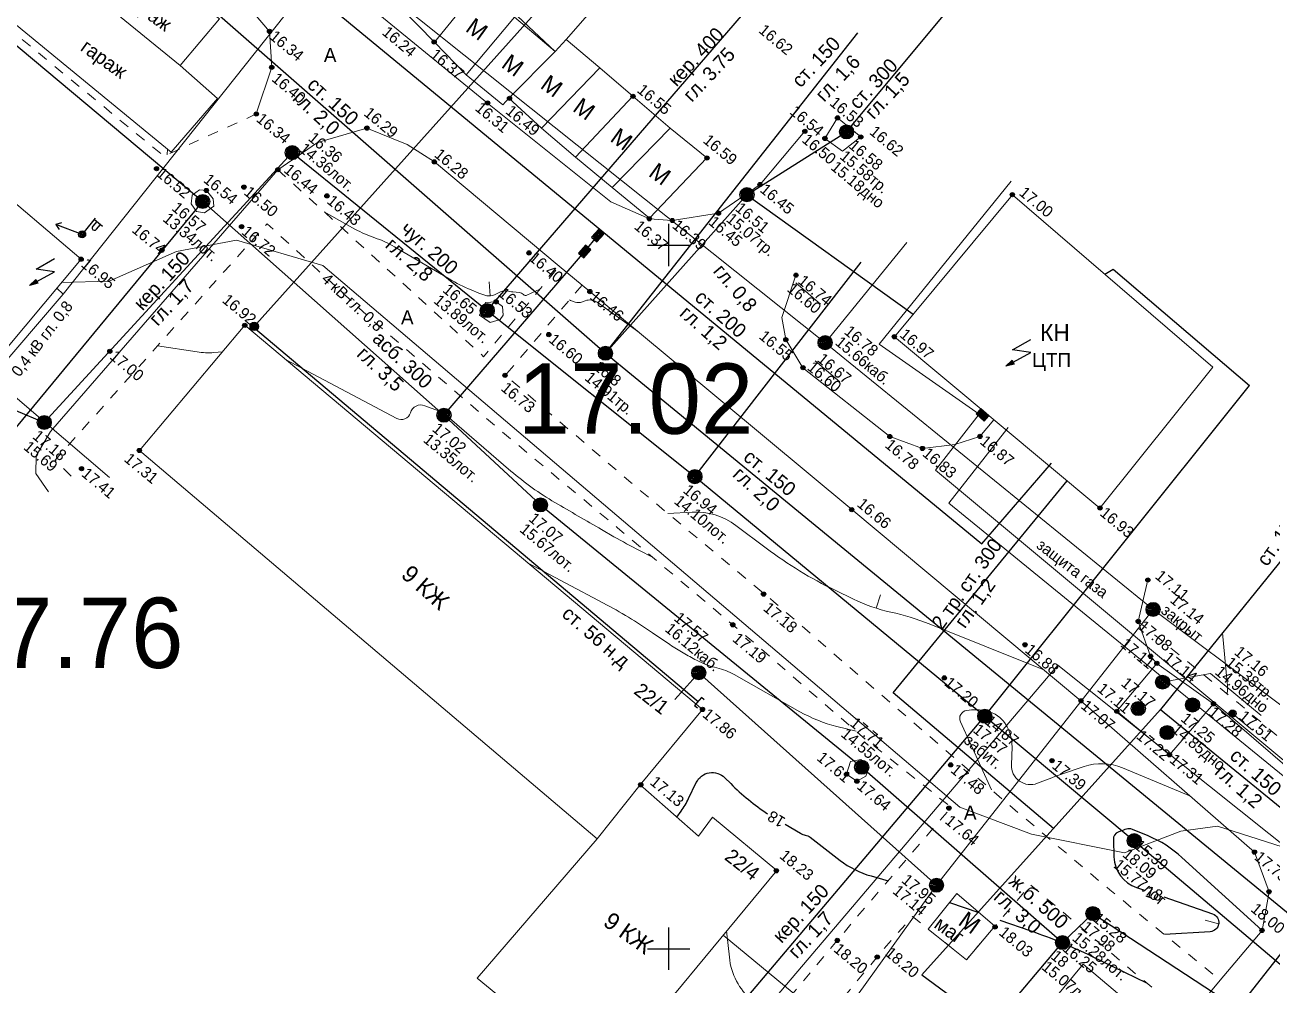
# Model space of a CAD drawing. Header units: metres. Extents: x 16881 to 20071, y 24181 to 25063.
# Drawn here: x 18104.3 to 18192.8, y 24747.4 to 24815.6 of the extents above; entities that cross this region are included whole.
import ezdxf
from ezdxf.enums import TextEntityAlignment as Align

# ---------------------------------------------------------------- set-up
doc = ezdxf.new("R2010")
doc.units = ezdxf.units.M
doc.linetypes.add('g5_01_5x1_5', pattern=[1.5, 0.75, -0.75])
for name, color, linetype in [('02_Сетка', 7, 'Continuous'), ('03_Здания и строения', 7, 'Continuous'), ('05_Элементы зданий', 7, 'Continuous'), ('06_Инженерно-технические сооружения', 7, 'Continuous'), ('07_Объекты электропередачи', 7, 'Continuous'), ('10_Границы покрытий и угодий', 7, 'Continuous'), ('19_Горизонтали', 7, 'Continuous'), ('30_Канализация', 7, 'Continuous'), ('31_Водопровод', 7, 'Continuous'), ('32_Теплосеть', 7, 'Continuous'), ('33_Газопровод', 7, 'Continuous'), ('35_Телефон', 7, 'Continuous'), ('37_Кабель низкого напряжения', 7, 'Continuous'), ('38_Кабели высокого напряжения', 7, 'Continuous'), ('44_Крышки колодцев', 7, 'Continuous'), ('61_Отметки высоты поверхности', 7, 'Continuous')]:
    doc.layers.add(name, color=color, linetype=linetype)
doc.styles.add('LIKE11', font='bm431.shx')
doc.styles.add('LIKE14', font='p131.shx')
doc.styles.add('LIKE17', font='d431.shx')
doc.styles.add('LIKE32', font='peteri.shx')
doc.styles.add('LIKE36', font='pragmai.shx')
doc.styles.add('Line_GUGK', font='')
doc.styles.add('pragmai.shx', font='pragmai.shx')
doc.styles.get('Line_GUGK').set_extended_font_data('Bm431', italic=True)
doc.linetypes.add('g5_119_1', pattern='A,4,-1,[31,GUGK_2005.shx,S=0.1,R=0,X=0,Y=0],0.35,[31,GUGK_2005.shx,S=0.08,R=0,X=0,Y=0],3.3,[31,GUGK_2005.shx,S=0.08,R=180,X=0,Y=0],0.35,[31,GUGK_2005.shx,S=0.1,R=180,X=0,Y=0],-1', length=10)
doc.linetypes.add('g5_119_3', pattern='A,4,-1,[31,GUGK_2005.shx,S=0.1,R=0,X=0,Y=0],4,[31,GUGK_2005.shx,S=0.1,R=180,X=0,Y=0],-1', length=10)
doc.linetypes.add('g5_121_g', pattern='A,4,-0.4,["Г",Line_GUGK,S=1,R=0,X=0,Y=-0.5],-1.2,12', length=17.6)
doc.linetypes.add('g5_121_t', pattern='A,4,-0.4,["Т",Line_GUGK,S=1,R=0,X=0,Y=-0.5],-1.2,12', length=17.6)
doc.linetypes.add('g5_122_g', pattern='A,1,-1,1.5,-0.4,["Г",Line_GUGK,S=1,R=0,X=0,Y=-0.5],-1.5,1.5,-1,4,-1,4,-1,3', length=20.9)
doc.linetypes.add('g5_122_k', pattern='A,1,-1,1.5,-0.4,["К",Line_GUGK,S=1,R=0,X=0,Y=-0.5],-1.5,1.5,-1,4,-1,4,-1,3', length=20.9)
doc.linetypes.add('g5_122_kl', pattern='A,1,-1,1.5,-0.4,["Кл",Line_GUGK,S=1,R=0,X=0,Y=-0.5],-2.4,1.5,-1,4,-1,4,-1,3', length=21.8)
doc.linetypes.add('g5_122_t', pattern='A,1,-1,1.5,-0.4,["Т",Line_GUGK,S=1,R=0,X=0,Y=-0.5],-1.5,1.5,-1,4,-1,4,-1,3', length=20.9)
doc.linetypes.add('g5_122_v', pattern='A,1,-1,1.5,-0.4,["В",Line_GUGK,S=1,R=0,X=0,Y=-0.5],-1.5,1.5,-1,4,-1,4,-1,3', length=20.9)
doc.linetypes.add('g5_133_t', pattern='A,2,[27,GUGK_2005.shx,S=0.4,R=0,X=0,Y=0],2,-1,2,[27,GUGK_2005.shx,S=0.4,R=0,X=0,Y=0],2,-1,2,[27,GUGK_2005.shx,S=0.4,R=0,X=0,Y=0],2,-0.1,["V",Line_GUGK,S=1,R=0,X=0,Y=-0.5],-1', length=15.1)

# ---------------------------------------------------------------- blocks, each defined once
blk = doc.blocks.new('g5_012')
at = {"color": 92}
for points in [[(0, -1.5), (0, 1.5)], [(-1.5, 0), (1.5, 0)]]:
    blk.add_lwpolyline(points, dxfattribs=at)
blk = doc.blocks.new('g5_115_1')
at = {"color": 0}
for points in [[(0, 0), (2, 0)], [(1.647, -0.252), (2, 0), (1.647, 0.252)]]:
    blk.add_lwpolyline(points, dxfattribs=at)
blk = doc.blocks.new('g5_330')
blk.add_hatch(color=0).paths.add_polyline_path([(0.15, 0, 1), (-0.15, 0, 1)])
at = {"color": 0}
blk.add_circle((0, 0), 0.15, dxfattribs=at)
blk = doc.blocks.new('g5_117v')
h = blk.add_hatch(color=255)
h.paths.add_polyline_path([(-0.461, 0.037), (0.461, 0.037, 0.921954)])
h.paths.add_polyline_path([(0.461, -0.037), (-0.461, -0.037, 0.921954)])
at = {"color": 0}
blk.add_line((-0.5, 0), (0.5, 0), dxfattribs=at)
blk.add_circle((0, 0), 0.5, dxfattribs=at)
blk = doc.blocks.new('g5_117sv')
h = blk.add_hatch(color=255)
h.paths.add_polyline_path([(-0.038, 0.461, 0.390634), (-0.463, 0, 0.11106), (-0.418, -0.198), (-0.038, 0.022)])
h.paths.add_polyline_path([(0.037, 0.022), (0.418, -0.198, 0.11106), (0.463, 0, 0.390634), (0.037, 0.461)])
h.paths.add_polyline_path([(-0.38, -0.263, 0.524447), (0.38, -0.263), (0, -0.043)])
at = {"color": 0}
for points in [[(0, 0.5), (0, 0)], [(0, 0), (-0.433, -0.25)], [(0.433, -0.25), (0, 0)]]:
    blk.add_lwpolyline(points, dxfattribs=at)
blk.add_circle((0, 0), 0.5, dxfattribs=at)
blk = doc.blocks.new('g5_128a')
h = blk.add_hatch(color=255)
h.paths.add_polyline_path([(-0.1625, 0.2125), (-0.3375, 0.2125), (-0.3375, -0.2125), (-0.1625, -0.2125)])
h.paths.add_polyline_path([(0.0875, 0.2125), (-0.0875, 0.2125), (-0.0875, -0.2125), (0.0875, -0.2125)])
h.paths.add_polyline_path([(0.3375, 0.2125), (0.1625, 0.2125), (0.1625, -0.2125), (0.3375, -0.2125)])
at = {"color": 0}
blk.add_lwpolyline([(-0.375, -0.25), (0.375, -0.25), (0.375, 0.25), (-0.375, 0.25)], close=True, dxfattribs=at)
for points in [[(-0.125, -0.25), (-0.125, 0.25)], [(0.125, -0.25), (0.125, 0.25)]]:
    blk.add_lwpolyline(points, dxfattribs=at)
blk = doc.blocks.new('g5_117kb')
h = blk.add_hatch(color=255)
h.paths.add_polyline_path([(0.037, 0.037), (0.461, 0.037, 0.367426), (0.037, 0.461)])
h.paths.add_polyline_path([(-0.038, 0.461, 0.367426), (-0.461, 0.037), (-0.038, 0.037)])
h.paths.add_polyline_path([(-0.038, -0.038), (-0.461, -0.038, 0.367426), (-0.038, -0.461)])
h.paths.add_polyline_path([(0.037, -0.461, 0.367426), (0.461, -0.038), (0.037, -0.038)])
at = {"color": 0}
for points in [[(-0.5, 0), (0.5, 0)], [(0, 0.5), (0, -0.5)]]:
    blk.add_lwpolyline(points, dxfattribs=at)
blk.add_circle((0, 0), 0.5, dxfattribs=at)
blk = doc.blocks.new('g5_117t')
h = blk.add_hatch(color=255)
h.paths.add_polyline_path([(-0.038, -0.038), (-0.461, -0.038, 0.367426), (-0.038, -0.461)])
h.paths.add_polyline_path([(0.037, -0.461, 0.367426), (0.461, -0.038), (0.037, -0.038)])
h.paths.add_polyline_path([(0.461, 0.037, 0.921954), (-0.461, 0.037)])
at = {"color": 0}
for points in [[(-0.5, 0), (0.5, 0)], [(0, -0.5), (0, 0)]]:
    blk.add_lwpolyline(points, dxfattribs=at)
blk.add_circle((0, 0), 0.5, dxfattribs=at)
blk = doc.blocks.new('g5_113a')
blk.add_hatch(color=0).paths.add_polyline_path([(-0.375, 0), (0.375, 0), (0.375, 0.5), (-0.375, 0.5)])
at = {"color": 0}
blk.add_lwpolyline([(-0.375, 0), (0.375, 0), (0.375, 0.5), (-0.375, 0.5)], close=True, dxfattribs=at)
blk = doc.blocks.new('g5_112')
blk.add_hatch(color=0).paths.add_polyline_path([(0, 0), (0.084, 0.613), (0.362, 0.501)])
at = {"color": 0}
blk.add_lwpolyline([(0.223, 0.557), (0.75, 1.875), (-0.375, 1.2), (0.15, 2.6)], dxfattribs=at)
blk.add_lwpolyline([(0, 0), (0.084, 0.613), (0.362, 0.501)], close=True, dxfattribs=at)
blk = doc.blocks.new('g5_106_1a')
h = blk.add_hatch(color=255)
edge = h.paths.add_edge_path()
edge.add_arc((0, 0), 0.212, 0, 360)
at = {"color": 0}
blk.add_circle((0, 0), 0.25, dxfattribs=at)
blk = doc.blocks.new('g5_117kl')
h = blk.add_hatch(color=255)
h.paths.add_polyline_path([(0.418, 0.198, 0.633652), (-0.418, 0.198)])
h.paths.add_polyline_path([(-0.446, 0.122, 0.067116), (-0.463, 0, 0.067116), (-0.446, -0.122), (0.446, -0.122, 0.067116), (0.463, 0, 0.067116), (0.446, 0.122)])
h.paths.add_polyline_path([(-0.418, -0.198, 0.633652), (0.418, -0.198)])
at = {"color": 0}
for p, q in [((-0.474, 0.16), (0.474, 0.16)), ((-0.474, -0.16), (0.474, -0.16))]:
    blk.add_line(p, q, dxfattribs=at)
blk.add_circle((0, 0), 0.5, dxfattribs=at)
blk = doc.blocks.new('g5_121_7a')
at = {"color": 0, "lineweight": 30}
blk.add_lwpolyline([(0.25, 0.375), (0, 0.375), (0, -0.375), (0.25, -0.375)], dxfattribs=at)
blk = doc.blocks.new('g5_110_1c')
h = blk.add_hatch(color=255)
edge = h.paths.add_edge_path()
edge.add_arc((0, 0), 0.212, 0, 360)
edge = h.paths.add_edge_path(flags=16)
edge.add_arc((0, 0), 0.0975, 0, 360)
h = blk.add_hatch(color=0)
edge = h.paths.add_edge_path()
edge.add_arc((0, 0), 0.06, 0, 360)
at = {"color": 0}
for p, q in [((0, 0.25), (0, 1.5)), ((0, 1.375), (0.75, 1.375))]:
    blk.add_line(p, q, dxfattribs=at)
blk.add_lwpolyline([(0.2, 1.375), (0.2, 0.932, 1.040016), (0.55, 0.932), (0.55, 1.375)], format="xyb", dxfattribs=at)
for radius in [0.25, 0.06]:
    blk.add_circle((0, 0), radius, dxfattribs=at)
blk = doc.blocks.new('g5_121_7c')
h = blk.add_hatch(color=0)
edge = h.paths.add_edge_path()
edge.add_arc((0, 0), 0.3, 0, 360)
at = {"color": 0}
blk.add_circle((0, 0), 0.3, dxfattribs=at)
blk = doc.blocks.new('g_scratch')
at = {"color": 0, "linetype": 'ByBlock', "lineweight": 15}
blk.add_line((0, 0), (1, 0), dxfattribs=at)

msp = doc.modelspace()

# ---------------------------------------------------------------- linework, layer by layer
at = {"color": 7, "linetype": 'Continuous', "lineweight": 5, "flags": 128}
msp.add_lwpolyline([(18192.084, 24766.574), (18188.474, 24769.558), (18185.562, 24769.028)], dxfattribs=at)
at = {"layer": '03_Здания и строения', "color": 7, "linetype": 'Continuous', "lineweight": 20, "flags": 128}
for points in [[(18141.93, 24813.76), (18142.725, 24814.614), (18144.232, 24816.347), (18146.588, 24819.262), (18148.793, 24822.087), (18144.462, 24826.033), (18142.214, 24823.209), (18139.86, 24820.263), (18137.744, 24817.708), (18141.93, 24813.76)], [(18106.813, 24819.709), (18109.288, 24822.792), (18118.094, 24816.069), (18115.307, 24812.758)], [(18117.962, 24810.41), (18115.307, 24812.758), (18106.813, 24819.709), (18106.172, 24820.294), (18103.023, 24816.182), (18114.674, 24806.599), (18117.962, 24810.41)], [(18136.523, 24818.306), (18133.37, 24814.429)], [(18139.05, 24816.203), (18141.93, 24813.76), (18142.725, 24814.614), (18145.11, 24812.587), (18147.465, 24810.57), (18150.111, 24808.316), (18152.707, 24806.205), (18148.631, 24801.917), (18145.984, 24804.082), (18143.381, 24806.248), (18140.976, 24808.314), (18138.655, 24810.445), (18138.215, 24809.967), (18135.627, 24812.108), (18133.37, 24814.429), (18130.984, 24816.85)], [(18135.627, 24812.108), (18139.05, 24816.203)], [(18138.655, 24810.445), (18141.93, 24813.76)], [(18145.11, 24812.587), (18140.976, 24808.314)], [(18147.465, 24810.57), (18143.381, 24806.248)], [(18150.111, 24808.316), (18145.984, 24804.082)], [(18101.463, 24804.789), (18108.277, 24798.997), (18102.973, 24792.655), (18096.119, 24798.416), (18101.463, 24804.789)], [(18166.025, 24793.484), (18180.626, 24781.314), (18188.643, 24791.32), (18174.407, 24803.578), (18166.025, 24793.484)], [(18112.412, 24785.405), (18119.897, 24794.296), (18152.403, 24767.001), (18147.967, 24761.632), (18144.917, 24757.796), (18112.412, 24785.405)], [(18147.967, 24761.632), (18152.128, 24758.005), (18153.103, 24759.345), (18157.671, 24755.564), (18145.291, 24740.584), (18136.4, 24747.902), (18144.917, 24757.796), (18147.967, 24761.632)], [(18173.16, 24751.596), (18171.142, 24749.203), (18168.432, 24751.394), (18170.451, 24753.918), (18173.16, 24751.596)]]:
    msp.add_lwpolyline(points, dxfattribs=at)
at = {"layer": '06_Инженерно-технические сооружения', "color": 7, "linetype": 'Continuous', "lineweight": 20, "flags": 128}
for points in [[(18161.991, 24809.039), (18161.095, 24807.58), (18162.353, 24806.664), (18163.638, 24807.68), (18161.991, 24809.039)], [(18116.674, 24803.922), (18117.17, 24803.879), (18117.642, 24803.296), (18117.696, 24802.759), (18117.039, 24802.288), (18116.477, 24802.394), (18116.092, 24802.92), (18116.157, 24803.542), (18116.674, 24803.922)], [(18136.995, 24795.921), (18137.749, 24795.967), (18138.197, 24795.627), (18138.25, 24795.022), (18138.029, 24794.717), (18137.325, 24794.489), (18136.566, 24795.027), (18136.995, 24795.921)], [(18184.667, 24770.275), (18181.824, 24766.867), (18185.563, 24763.778), (18188.685, 24767.406), (18184.667, 24770.275)], [(18162.627, 24762.398), (18162.908, 24763.31), (18163.65, 24763.434), (18164.196, 24762.834), (18163.989, 24762.253), (18163.367, 24761.902), (18162.627, 24762.398)]]:
    msp.add_lwpolyline(points, dxfattribs=at)
at = {"layer": '10_Границы покрытий и угодий', "color": 7, "linetype": 'Continuous', "lineweight": 20, "flags": 128}
for points in [[(18138.312, 24854.839), (18135.178, 24854.623), (18132.259, 24854.078), (18129.252, 24852.291), (18116.105, 24836.781), (18114.652, 24834.104), (18114.575, 24830.637), (18115.799, 24827.858), (18118.136, 24825.696), (18130.004, 24815.922), (18137.139, 24810.093), (18145.887, 24803.077), (18148.627, 24801.866), (18150.257, 24801.745), (18153.538, 24802.262), (18156.488, 24804.301), (18159.67, 24808.083)], [(18120.715, 24809.316), (18121.815, 24812.631), (18121.661, 24815.183), (18120.031, 24817.102)], [(18122.246, 24805.355), (18125.07, 24807.279), (18128.573, 24808.313), (18131.437, 24807.155), (18133.361, 24805.911), (18142.232, 24798.505), (18143.845, 24797.159), (18144.403, 24796.693), (18162.995, 24781.199), (18179.276, 24767.613), (18191.596, 24756.859), (18192.632, 24754.041), (18192.134, 24751.296), (18189.165, 24747.761), (18188.02, 24746.398), (18186.89, 24745.066), (18168.425, 24723.306)], [(18122.246, 24805.355), (18106.099, 24786.75), (18105.078, 24785.03), (18105.053, 24783.759), (18105.954, 24782.467)], [(18159.039, 24797.861), (18158.041, 24794.846), (18158.318, 24793.281), (18159.535, 24791.286), (18165.704, 24786.394), (18168.023, 24785.544), (18170.323, 24785.825), (18172.107, 24786.402), (18173.096, 24787.59)], [(18228.711, 24771.003), (18223.661, 24764.971), (18219.525, 24759.976), (18214.892, 24754.416), (18211.91, 24751.91), (18209.729, 24751.476), (18207.519, 24751.784), (18205.537, 24752.909), (18188.685, 24767.406), (18184.667, 24770.275), (18184.221, 24770.786), (18183.345, 24773.255), (18184.025, 24776.199)]]:
    msp.add_lwpolyline(points, dxfattribs=at)
at = {"layer": '10_Границы покрытий и угодий', "color": 7, "linetype": 'g5_01_5x1_5', "lineweight": 20, "flags": 128}
for points in [[(18120.715, 24809.316), (18114.147, 24806.319), (18100.988, 24817.165), (18100.504, 24817.528)], [(18122.246, 24805.355), (18136.858, 24792.068), (18142.232, 24798.505)], [(18107.559, 24783.586), (18106.425, 24784.723), (18121.487, 24801.519), (18129.108, 24794.532), (18137.887, 24786.964), (18146.363, 24779.915), (18155.498, 24772.218), (18163.964, 24764.888), (18170.061, 24760.055), (18163.055, 24751.882), (18150.102, 24736.399), (18145.291, 24740.584)], [(18143.845, 24797.159), (18138.411, 24790.74), (18147.324, 24783.116), (18157.471, 24774.644), (18165.748, 24767.483), (18173.735, 24760.59), (18181.327, 24754.179), (18189.165, 24747.761)], [(18183.345, 24773.255), (18190.73, 24767.225), (18197.865, 24761.171), (18205.939, 24754.688), (18207.198, 24753.934), (18209.104, 24753.472), (18211.007, 24753.515), (18212.477, 24754.099), (18214.12, 24755.807), (18215.461, 24757.364), (18220.203, 24763.267)], [(18166.141, 24722.547), (18152.008, 24734.067), (18165.261, 24749.953), (18167.308, 24752.288), (18168.432, 24751.394), (18171.142, 24749.203), (18173.16, 24751.596), (18175.688, 24754.545), (18186.89, 24745.066)]]:
    msp.add_lwpolyline(points, dxfattribs=at)
at = {"layer": '19_Горизонтали', "color": 32, "linetype": 'Continuous', "lineweight": 20, "flags": 128}
for points, elevation in [([(18114.374, 24806.44), (18114.376, 24806.432, 0.835003), (18114.378, 24806.432), (18114.416, 24806.811)], 16.5), ([(18140.86, 24796.862), (18139.937, 24796.436, -0.326137), (18139.68, 24796.488), (18139.68, 24796.488, 0.183797), (18139.41, 24796.624), (18138.94, 24796.672, -0.028794), (18138.513, 24796.741), (18138.513, 24796.741, 0.1674), (18138.105, 24796.694), (18137.622, 24796.462, -0.170694), (18137.078, 24796.403), (18137.078, 24796.403, -0.041684), (18136.529, 24796.581), (18135.98, 24796.811, -0.033689), (18134.403, 24797.6), (18130.52, 24799.882, 0.052182), (18129.125, 24800.517), (18129.125, 24800.517, -0.046973), (18127.723, 24801.137), (18125.542, 24802.358)], 16.5), ([(18142.951, 24796.103), (18143.022, 24796.069, 0.034034), (18143.167, 24796.011), (18143.353, 24795.95, 0.171607), (18143.869, 24795.965), (18144.069, 24796.041, -0.253203), (18144.919, 24795.931), (18147.871, 24793.803)], 16.5), ([(18118.305, 24792.405), (18117.707, 24792.36, -0.056309), (18116.515, 24792.404), (18113.693, 24792.828)], 17), ([(18148.841, 24777.827), (18147.924, 24778.296, -0.012392), (18146.115, 24779.278), (18145.241, 24779.78, -0.002002), (18141.915, 24781.712), (18141.915, 24781.712, -0.045423), (18138.799, 24783.94), (18134.437, 24787.702, 0.019344), (18134.064, 24787.999), (18134.064, 24787.999, 0.069213), (18133.649, 24788.223), (18132.677, 24788.587, 0.433936), (18131.662, 24788.083), (18131.662, 24788.083, -0.473026), (18130.692, 24787.677), (18122.793, 24791.864)], 17), ([(18176.649, 24769.805), (18168.493, 24773.077, 0.041157), (18165.785, 24773.912), (18165.785, 24773.912, -0.058853), (18163.117, 24774.839), (18161.812, 24775.473, -0.048156), (18156.93, 24778.455), (18154.77, 24780.078, 0.176344), (18151.666, 24781.023), (18149.942, 24780.93)], 17), ([(18163.315, 24765.45), (18161.934, 24765.795, -0.067753), (18159.317, 24766.841), (18154.652, 24769.483, 0.07518), (18153.419, 24769.955), (18153.419, 24769.955, -0.064383), (18152.173, 24770.401), (18151.987, 24770.496, -0.012392), (18151.022, 24771.02), (18151.022, 24771.02, -0.01963), (18150.092, 24771.605), (18148.859, 24772.449, 0.028265), (18145.366, 24774.562), (18140.028, 24777.392)], 17.5), ([(18189.661, 24768.098), (18189.674, 24768.36, 0.035012), (18189.662, 24768.884), (18189.331, 24772.453)], 17.5), ([(18172.934, 24761.281), (18170.719, 24766.131, -0.494524), (18171.146, 24766.932), (18171.146, 24766.932, -0.100009), (18172.61, 24766.877), (18172.663, 24766.865, -0.189213), (18173.886, 24766.009), (18173.926, 24765.947, -0.156692), (18174.38, 24764.343), (18174.334, 24763.069, 0.538236), (18176.185, 24761.751), (18176.75, 24761.969, -0.01238), (18179.493, 24762.952), (18179.493, 24762.952, -0.180742), (18182.221, 24762.847), (18187.048, 24760.829)], 17.5), ([(18154.115, 24751.261), (18154.308, 24749.4, 0.189734), (18155.911, 24746.309), (18157.346, 24745.057)], 18.5)]:
    msp.add_lwpolyline(points, format="xyb", dxfattribs=dict(at, elevation=elevation))
at = {"layer": '19_Горизонтали', "color": 32, "linetype": 'Continuous', "lineweight": 20, "elevation": 17.5, "flags": 128}
msp.add_lwpolyline([(18191.45, 24765.529), (18189.961, 24766.752)], dxfattribs=at)
at = {"layer": '19_Горизонтали', "color": 32, "linetype": 'Continuous', "lineweight": 30, "elevation": 18, "flags": 128}
for points in [[(18150.579, 24759.355), (18150.886, 24759.775, 0.04592), (18151.417, 24760.666), (18151.962, 24761.805, -0.518775), (18153.987, 24762.148), (18154.402, 24761.73, 0.052602), (18157.029, 24759.588, 0.052602)], [(18158.268, 24758.839), (18159.35, 24758.204, 0.084912), (18159.703, 24758.071), (18159.703, 24758.071, -0.116627), (18160.043, 24757.918), (18162.176, 24756.276, 0.094357), (18164.372, 24755.167), (18165.575, 24754.822)], [(18192.143, 24751.342), (18192.138, 24751.33, -0.511721), (18192.123, 24751.327), (18186.451, 24756.483, 0.085659), (18184.052, 24758.01), (18182.93, 24758.479, 0.180742), (18182.506, 24758.495), (18182.506, 24758.495, 0.012381), (18182.079, 24758.343), (18181.927, 24758.284, 0.319525), (18181.577, 24757.753), (18181.62, 24756.515, 0.309868), (18183.217, 24754.353), (18183.794, 24754.152)], [(18185.162, 24753.678), (18188.622, 24752.478, -0.818691), (18188.449, 24751.208), (18185.208, 24751.001)], [(18173.521, 24752.016), (18175.725, 24751.259, -0.030858), (18180.023, 24749.479), (18183.932, 24747.569)]]:
    msp.add_lwpolyline(points, format="xyb", dxfattribs=at)
msp.add_lwpolyline([(18169.951, 24753.293), (18172.027, 24752.567)], dxfattribs=at)
at = {"layer": '30_Канализация', "color": 12, "linetype": 'g5_122_k', "lineweight": 30, "flags": 128}
for points in [[(18087.155, 24772.289), (18101.601, 24789.095), (18105.66, 24787.39), (18123.273, 24806.567), (18137.113, 24795.342), (18165.456, 24828.243)], [(18137.113, 24795.342), (18151.859, 24783.544), (18163.666, 24798.773)], [(18180.97, 24797.926), (18181.552, 24798.296), (18191.247, 24790.017)], [(18151.859, 24783.544), (18172.447, 24766.517), (18191.247, 24790.017)], [(18145.728, 24734.744), (18151.657, 24741.941), (18172.447, 24766.517)], [(18172.447, 24766.517), (18183.06, 24757.675), (18201.689, 24741.914)]]:
    msp.add_lwpolyline(points, dxfattribs=at)
at = {"layer": '30_Канализация', "color": 42, "linetype": 'g5_122_kl', "lineweight": 30, "flags": 128}
for points in [[(18095.608, 24820.954), (18116.911, 24803.096)], [(18083.43, 24783.664), (18094.243, 24775.654), (18116.911, 24803.096)], [(18116.911, 24803.096), (18134.044, 24787.91), (18144.039, 24799.54), (18144.966, 24800.676)], [(18134.044, 24787.91), (18140.893, 24781.532), (18163.707, 24762.892), (18177.965, 24750.436), (18180.126, 24752.496), (18203.22, 24737.361), (18222.95, 24759.506), (18228.778, 24767.509), (18232.556, 24772.104)], [(18149.132, 24716.241), (18177.965, 24750.436)]]:
    msp.add_lwpolyline(points, dxfattribs=at)
at = {"layer": '31_Водопровод', "color": 94, "linetype": 'g5_122_v', "lineweight": 30, "flags": 128}
for points in [[(18112.799, 24820.969), (18145.512, 24792.309), (18155.561, 24803.579), (18162.63, 24808.041), (18169.623, 24816.453)], [(18145.512, 24792.309), (18163.428, 24815.084)], [(18155.561, 24803.579), (18167.367, 24795.1)], [(18145.512, 24792.309), (18195.053, 24751.647), (18203.769, 24762.201)], [(18144.823, 24736.598), (18168.768, 24718.189), (18195.053, 24751.647), (18232.057, 24721.478)]]:
    msp.add_lwpolyline(points, dxfattribs=at)
at = {"layer": '32_Теплосеть', "color": 5, "linetype": 'g5_121_t', "lineweight": 30, "flags": 128}
msp.add_lwpolyline([(18130.164, 24838.062), (18118.262, 24823.284), (18172.242, 24778.771), (18177.184, 24784.512)], dxfattribs=at)
at = {"layer": '32_Теплосеть', "color": 5, "linetype": 'g5_122_t', "lineweight": 30, "flags": 128}
for points in [[(18177.331, 24758.542), (18165.944, 24768.171), (18178.298, 24783.255)], [(18194.089, 24778.317), (18184.926, 24766.993), (18167.981, 24748.138)], [(18184.926, 24766.993), (18197.929, 24756.386), (18203.058, 24762.988)], [(18167.981, 24748.138), (18177.785, 24740.925), (18186.834, 24733.849), (18183.208, 24729.124), (18188.653, 24725.021)]]:
    msp.add_lwpolyline(points, dxfattribs=at)
at = {"layer": '33_Газопровод', "color": 132, "linetype": 'g5_122_g', "lineweight": 30, "flags": 128}
msp.add_lwpolyline([(18120.527, 24794.172), (18158.591, 24836.666)], dxfattribs=at)
at = {"layer": '33_Газопровод', "color": 132, "linetype": 'g5_121_g', "lineweight": 30, "flags": 128}
msp.add_lwpolyline([(18120.527, 24794.172), (18152.087, 24767.563)], dxfattribs=at)
at = {"layer": '35_Телефон', "color": 6, "linetype": 'g5_133_t', "lineweight": 20, "flags": 128}
for points in [[(18106.635, 24836.524), (18161.11, 24793.063), (18166.907, 24800.183)], [(18161.11, 24793.063), (18184.399, 24774.108), (18169.018, 24754.512), (18152.136, 24769.608), (18150.426, 24767.698)], [(18184.399, 24774.108), (18209.605, 24755.191), (18214.387, 24754.973), (18224.648, 24767.493)], [(18169.018, 24754.512), (18151.109, 24729.549)]]:
    msp.add_lwpolyline(points, dxfattribs=at)
at = {"layer": '37_Кабель низкого напряжения', "color": 1, "linetype": 'g5_119_3', "lineweight": 20, "flags": 128}
for points in [[(18107.01, 24796.52), (18165.102, 24869.714), (18153.629, 24879.279), (18157.718, 24884.009)], [(18174.322, 24804.548), (18164.937, 24792.957), (18172.056, 24787.991), (18168.937, 24784.007), (18202.203, 24756.268), (18205.952, 24760.376)], [(18106.554, 24796.938), (18107.01, 24796.52), (18101.938, 24790.614), (18110.285, 24783.478)], [(18174.102, 24787.036), (18169.899, 24781.648), (18210.702, 24748.36), (18228.171, 24734.542)], [(18196.33, 24734.614), (18179.425, 24748.909), (18170.067, 24737.573), (18153.867, 24750.961)]]:
    msp.add_lwpolyline(points, dxfattribs=at)
at = {"layer": '38_Кабели высокого напряжения', "color": 1, "linetype": 'g5_119_1', "lineweight": 20, "flags": 128}
for points in [[(18106.883, 24797.331), (18110.274, 24797.427), (18115.057, 24799.545), (18119.301, 24800.339), (18125.451, 24798.539), (18170.681, 24760.057), (18175.766, 24758.129), (18182.364, 24756.806), (18186.372, 24758.356), (18188.962, 24758.715), (18193.575, 24757.241), (18231.301, 24726.56), (18233.553, 24729.188)], [(18149.522, 24723.848), (18151.75, 24726.309), (18151.565, 24728.445), (18146.318, 24733.273), (18177.638, 24770.153), (18231.249, 24727.339), (18233.312, 24729.801)]]:
    msp.add_lwpolyline(points, dxfattribs=at)
at = {"layer": '61_Отметки высоты поверхности', "color": 7, "linetype": 'Continuous', "lineweight": 5, "flags": 128}
for points in [[(18159.021, 24797.307), (18160.771, 24795.811)], [(18160.398, 24791.78), (18162.147, 24790.285)]]:
    msp.add_lwpolyline(points, dxfattribs=at)

# ---------------------------------------------------------------- block references
at = {"layer": '02_Сетка', "color": 92, "linetype": 'Continuous', "lineweight": 15, "ltscale": 0.5}
for p in [(18150, 24800), (18150, 24750)]:
    msp.add_blockref('g5_012', p, dxfattribs=at)
at = {"layer": '06_Инженерно-технические сооружения', "color": 7, "linetype": 'Continuous', "lineweight": 20}
for p, rotation in [((18144.966, 24800.676, 16.284), 47.20230320106146), ((18144.039, 24799.54, 16.296), 49.58902800843263)]:
    msp.add_blockref('g5_128a', p, dxfattribs=dict(at, rotation=rotation))
at = {"layer": '07_Объекты электропередачи', "color": 7, "linetype": 'Continuous', "lineweight": 20}
for name, p, rotation in [('g5_110_1c', (18108.348, 24800.756, 16.899), 320.2244407250127), ('g5_115_1', (18108.348, 24800.756, 16.899), 159.4915424032926), ('g5_112', (18104.609, 24797.136), 320.2655211251469), ('g5_112', (18173.934, 24791.392), 320.2655211251469), ('g5_113a', (18172.114, 24787.745), 317.7956401796926), ('g5_106_1a', (18190.041, 24766.71, 17.514), 320.2244407250127)]:
    msp.add_blockref(name, p, dxfattribs=dict(at, rotation=rotation))
at = {"layer": '19_Горизонтали', "color": 32, "linetype": 'Continuous', "lineweight": -3}
for p, rotation in [((18137.329, 24796.385, 16.5), 94.26332462213001), ((18164.737, 24774.193, 17), 72.85584519715265), ((18189.053, 24751.763, 18), 164.3999758880523)]:
    msp.add_blockref('g_scratch', p, dxfattribs=dict(at, rotation=rotation))
at = {"layer": '33_Газопровод', "color": 7, "linetype": 'Continuous', "lineweight": 20}
for name, p, rotation in [('g5_121_7c', (18120.569, 24794.219), 228.1473745062102), ('g5_121_7a', (18152.087, 24767.563, 17.818), 319.8650366256289)]:
    msp.add_blockref(name, p, dxfattribs=dict(at, rotation=rotation))
at = {"layer": '44_Крышки колодцев', "color": 7, "linetype": 'Continuous', "lineweight": 20}
for name, p, rotation in [('g5_117v', (18162.63, 24808.041, 16.575), 320.2244407250127), ('g5_117kb', (18123.273, 24806.567, 16.36), 320.2244407250127), ('g5_117kl', (18116.911, 24803.096, 16.571), 320.2244407250127), ('g5_117v', (18155.561, 24803.579, 16.506), 320.2244407250127), ('g5_117kb', (18137.113, 24795.342, 16.652), 320.2244407250127), ('g5_117sv', (18161.11, 24793.063, 16.782), 320.2244407250127), ('g5_117v', (18145.512, 24792.309, 16.795), 320.2244407250127), ('g5_117kb', (18105.66, 24787.39, 17.177), 320.2244407250127), ('g5_117kl', (18134.044, 24787.91, 17.015), 320.2244407250127), ('g5_117kb', (18151.859, 24783.544, 16.94), 320.2244407250127), ('g5_117kl', (18140.893, 24781.532, 17.069), 320.2244407250127), ('g5_117sv', (18184.399, 24774.108, 17.141), 320.2655211251469), ('g5_117sv', (18152.136, 24769.608, 17.571), 320.2244407250127), ('g5_117t', (18185.07, 24768.938, 17.165), 320.2244407250127), ('g5_117t', (18183.349, 24767.062, 17.172), 320.2244407250127), ('g5_117t', (18187.201, 24767.316, 17.247), 320.2244407250127), ('g5_117kb', (18172.447, 24766.517, 17.574), 320.2244407250127), ('g5_117t', (18185.392, 24765.353, 17.216), 320.2244407250127), ('g5_117kl', (18163.707, 24762.892, 17.709), 320.2244407250127), ('g5_117kb', (18183.06, 24757.675, 18.092), 320.2244407250127), ('g5_117sv', (18169.018, 24754.512, 17.952), 320.2655211251469), ('g5_117kl', (18180.126, 24752.496, 17.979), 320.2244407250127), ('g5_117kl', (18177.965, 24750.436, 18.003), 320.2244407250127)]:
    msp.add_blockref(name, p, dxfattribs=dict(at, rotation=rotation))
at = {"layer": '61_Отметки высоты поверхности', "color": 7, "linetype": 'Continuous', "lineweight": 20}
for p, rotation in [((18121.661, 24815.183, 16.345), 320.2244407250127), ((18133.344, 24814.432), 320.1837874390728), ((18121.815, 24812.631, 16.399), 320.2244407250127), ((18137.139, 24810.093, 16.312), 320.2244407250127), ((18138.699, 24810.424), 320.1837874390728), ((18147.465, 24810.57), 320.1837874390728), ((18120.715, 24809.316, 16.345), 320.2244407250127), ((18161.991, 24809.039, 16.534), 320.2244407250127), ((18128.573, 24808.313, 16.286), 320.2244407250127), ((18159.67, 24808.083, 16.535), 320.2244407250127), ((18161.095, 24807.58, 16.5), 320.2244407250127), ((18163.638, 24807.68, 16.619), 320.2244407250127), ((18152.724, 24806.184), 320.1837874390728), ((18113.632, 24805.431, 16.522), 320.2244407250127), ((18122.246, 24805.355, 16.438), 320.2244407250127), ((18133.361, 24805.911, 16.276), 320.2244407250127), ((18117.17, 24803.879, 16.54), 320.2244407250127), ((18119.838, 24804.116, 16.501), 320.2244407250127), ((18125.731, 24803.497, 16.433), 320.2244407250127), ((18156.488, 24804.301, 16.454), 320.2244407250127), ((18174.407, 24803.578, 17.003), 320.2244407250127), ((18116.902, 24803.092, 13.471), 320.2244407250127), ((18148.627, 24801.866, 16.37), 320.2244407250127), ((18150.257, 24801.745, 16.392), 320.2244407250127), ((18153.538, 24802.262, 16.448), 320.2244407250127), ((18119.671, 24801.305, 16.716), 320.2244407250127), ((18114.019, 24799.643, 16.742), 320.2244407250127), ((18140.084, 24799.44, 16.403), 320.2244407250127), ((18108.277, 24798.997, 16.951), 320.2244407250127), ((18159.039, 24797.861, 16.604), 320.2244407250127), ((18144.403, 24796.693, 16.464), 320.2244407250127), ((18137.749, 24795.967, 16.53), 320.2244407250127), ((18119.897, 24794.296, 16.916), 320.2244407250127), ((18141.487, 24793.638, 16.597), 320.2244407250127), ((18158.318, 24793.281, 16.553), 320.2244407250127), ((18166.025, 24793.484, 16.969), 320.2244407250127), ((18110.312, 24792.45, 16.999), 320.2244407250127), ((18159.535, 24791.286, 16.595), 320.2244407250127), ((18138.374, 24790.741), 320.1837874390728), ((18165.704, 24786.394, 16.784), 320.2244407250127), ((18172.107, 24786.402, 16.87), 320.2244407250127), ((18112.412, 24785.405, 17.311), 320.2244407250127), ((18168.023, 24785.544, 16.833), 320.2244407250127), ((18108.306, 24784.107, 17.406), 320.2244407250127), ((18162.995, 24781.199, 16.657), 320.2244407250127), ((18180.626, 24781.314, 16.934), 320.2244407250127), ((18184.025, 24776.199, 17.11), 320.2244407250127), ((18156.74, 24775.195), 320.1837874390728), ((18154.549, 24773.018), 320.1837874390728), ((18183.345, 24773.255, 17.075), 320.2244407250127), ((18175.3, 24771.593, 16.878), 320.2244407250127), ((18184.221, 24770.786, 17.113), 320.2244407250127), ((18184.667, 24770.275, 17.14), 320.2244407250127), ((18169.573, 24769.245, 17.197), 320.2244407250127), ((18179.276, 24767.613, 17.066), 320.2244407250127), ((18187.185, 24767.321, 14.846), 320.2244407250127), ((18188.685, 24767.406, 17.279), 320.2244407250127), ((18152.403, 24767.001, 17.859), 320.2244407250127), ((18172.441, 24766.514, 14.873), 320.2244407250127), ((18181.824, 24766.867, 17.106), 320.2244407250127), ((18185.563, 24763.778, 17.307), 320.2244407250127), ((18170.022, 24763.062, 17.476), 320.2244407250127), ((18177.223, 24763.358, 17.394), 320.2244407250127), ((18162.627, 24762.398, 17.612), 320.2244407250127), ((18163.367, 24761.902, 17.64), 320.2244407250127), ((18148.015, 24761.648), 320.1837874390728), ((18169.901, 24759.987), 320.1837874390728), ((18183.062, 24757.675, 15.392), 320.2244407250127), ((18191.596, 24756.859, 17.754), 320.2244407250127), ((18157.648, 24755.533), 320.1837874390728), ((18192.632, 24754.041, 17.942), 320.2244407250127), ((18180.126, 24752.499, 15.278), 320.2244407250127), ((18173.178, 24751.541), 320.1837874390728), ((18192.134, 24751.296, 18.001), 320.2244407250127), ((18161.974, 24750.589), 320.1837874390728), ((18177.977, 24750.374, 16.252), 320.2244407250127), ((18164.809, 24749.411), 320.1837874390728)]:
    msp.add_blockref('g5_330', p, dxfattribs=dict(at, rotation=rotation))

# ---------------------------------------------------------------- texts
at = {"color": 7, "linetype": 'Continuous', "lineweight": 15, "ltscale": 0.5, "style": 'LIKE11'}
for s, rotation, p in [('16.36', 320.22443, (18124.344, 24807.495)), ('16.58', 320.22443, (18162.726, 24806.965)), ('14.36лот.', 320.22443, (18123.704, 24806.726)), ('15.58тр.', 320.22443, (18162.086, 24806.197)), ('15.18дно', 320.22443, (18161.446, 24805.428)), ('16.57', 320.22443, (18114.653, 24802.533)), ('16.51', 320.22443, (18154.665, 24802.503)), ('13.34лот.', 320.22443, (18114.013, 24801.764)), ('15.07тр.', 320.22443, (18154.025, 24801.735)), ('16.65', 320.22443, (18133.892, 24796.716)), ('13.89лот.', 320.22443, (18133.252, 24795.947)), ('16.78', 320.22443, (18162.401, 24793.75)), ('15.66каб.', 320.22443, (18161.762, 24792.981)), ('16.8', 320.22443, (18144.616, 24791.233)), ('14.91тр.', 320.22443, (18143.976, 24790.465)), ('17.02', 320.22443, (18133.148, 24786.834)), ('17.18', 320.22443, (18104.765, 24786.314)), ('13.35лот.', 320.22443, (18132.508, 24786.065)), ('15.69', 320.22443, (18104.125, 24785.545)), ('16.94', 320.22443, (18150.963, 24782.468)), ('14.10лот.', 320.22443, (18150.323, 24781.699)), ('17.07', 320.22443, (18139.997, 24780.456)), ('15.67лот.', 320.22443, (18139.358, 24779.687)), ('17.14', 320.26552, (18185.54, 24774.679)), ('17.57', 320.22443, (18150.313, 24773.381)), ('закрыт', 320.26552, (18184.901, 24773.91)), ('16.12каб.', 320.22443, (18149.674, 24772.613)), ('17.16', 320.22443, (18190.101, 24770.971)), ('15.38тр.', 320.22443, (18189.461, 24770.202)), ('17.17', 320.22443, (18182.067, 24768.751)), ('14.96дно', 320.22443, (18188.729, 24769.565)), ('17.25', 320.22443, (18186.305, 24766.24)), ('17.71', 320.22443, (18162.811, 24765.91)), ('17.57', 320.22443, (18171.552, 24765.441)), ('14.85дно', 320.22443, (18185.665, 24765.472)), ('14.55лот.', 320.22443, (18162.171, 24765.142)), ('забит.', 320.22443, (18170.912, 24764.672)), ('17.22', 320.22443, (18183.141, 24765.007)), ('18.09', 320.22443, (18182.164, 24756.599)), ('15.77лот', 320.22443, (18181.525, 24755.831)), ('17.95', 320.26552, (18166.48, 24754.764)), ('17.14', 320.26552, (18165.841, 24753.995)), ('17.98', 320.22443, (18179.231, 24751.42)), ('15.28лот.', 320.22443, (18178.591, 24750.651)), ('18', 320.22443, (18177.069, 24749.36)), ('15.07лот.', 320.22443, (18176.429, 24748.592))]:
    msp.add_text(s, height=0.8, rotation=rotation, dxfattribs=at).set_placement(p)
at = {"color": 6, "linetype": 'ByBlock', "lineweight": 60, "char_height": 5, "attachment_point": 1}
for s, insert in [('17.02', (18139.277, 24791.587)), ('17.76', (18098.809, 24774.946))]:
    msp.add_mtext_dynamic_manual_height_columns(s, width=22.4107, gutter_width=12.5, heights=[0], dxfattribs=dict(at, insert=insert))
at = {"layer": '03_Здания и строения', "color": 7, "linetype": 'Continuous', "lineweight": 15}
for s, height, rotation, style, p in [('гараж', 1, 324.10283, 'LIKE11', (18111.314, 24817.246)), ('М', 1.2, 324.10283, 'LIKE14', (18135.495, 24815.249)), ('гараж', 1, 324.10283, 'LIKE11', (18108.158, 24813.882)), ('М', 1.2, 324.10283, 'LIKE14', (18138.041, 24812.681)), ('М', 1.2, 324.10283, 'LIKE14', (18140.81, 24811.207)), ('М', 1.2, 324.10283, 'LIKE14', (18143.111, 24809.577)), ('М', 1.2, 324.10283, 'LIKE14', (18145.768, 24807.433)), ('М', 1.2, 324.10283, 'LIKE14', (18148.493, 24804.955)), ('9 КЖ', 1.2, 318.54237, 'LIKE14', (18130.925, 24776.462)), ('22/1', 1, 321.95485, 'LIKE36', (18147.456, 24768.181)), ('22/4', 1, 321.95485, 'LIKE36', (18153.9, 24756.39)), ('9 КЖ', 1.2, 324.62501, 'LIKE14', (18145.269, 24751.706)), ('М', 1.2, 324.10283, 'LIKE14', (18170.477, 24751.755)), ('маг', 1, 324.10283, 'LIKE11', (18168.772, 24751.552))]:
    msp.add_text(s, height=height, rotation=rotation, dxfattribs=dict(at, style=style)).set_placement(p)
at = {"layer": '03_Здания и строения', "color": 7, "linetype": 'Continuous', "lineweight": 15, "style": 'LIKE14'}
msp.add_text('КН', height=1.2, dxfattribs=at).set_placement((18176.382, 24793.182))
at = {"layer": '05_Элементы зданий', "color": 7, "linetype": 'Continuous', "lineweight": 15, "style": 'LIKE11'}
msp.add_text('ЦТП', height=1, dxfattribs=at).set_placement((18175.806, 24791.33))
at = {"layer": '07_Объекты электропередачи', "color": 7, "linetype": 'Continuous', "lineweight": 15, "ltscale": 0.5, "style": 'LIKE11'}
msp.add_text('17.51', height=0.8, rotation=320.22443, dxfattribs=at).set_placement((18190.426, 24766.391))
at = {"layer": '10_Границы покрытий и угодий', "color": 7, "linetype": 'Continuous', "lineweight": 15, "style": 'LIKE11'}
for p in [(18125.515, 24813.006), (18130.992, 24794.368), (18170.967, 24759.17)]:
    msp.add_text('А', height=1, dxfattribs=at).set_placement(p)
at = {"layer": '19_Горизонтали', "color": 32, "linetype": 'Continuous', "lineweight": 15, "style": 'pragmai.shx'}
for rotation, p in [(148.87486, (18157.644, 24759.206, 18)), (340.87584, (18184.479, 24753.915, 18))]:
    msp.add_text('18', height=0.8, rotation=rotation, dxfattribs=at).set_placement(p, align=Align.MIDDLE_CENTER)
at = {"layer": '30_Канализация', "color": 12, "linetype": 'Continuous', "lineweight": 15, "style": 'LIKE32'}
for s, rotation, p in [('кер. 400', 46.90625, (18150.557, 24811.2)), ('гл. 3.75', 46.90625, (18151.645, 24810.101)), ('чуг. 200', 318.58109, (18130.868, 24801.007)), ('гл. 2,8', 318.58109, (18129.8, 24799.887)), ('кер. 150', 46.90625, (18112.632, 24795.285)), ('гл. 1,7', 46.90625, (18113.72, 24794.185)), ('кер. 150', 46.90625, (18158.012, 24750.331)), ('гл. 1,7', 46.90625, (18159.1, 24749.231))]:
    msp.add_text(s, height=1, rotation=rotation, dxfattribs=at).set_placement(p)
at = {"layer": '30_Канализация', "color": 42, "linetype": 'Continuous', "lineweight": 15, "style": 'LIKE32'}
for s, rotation, p in [('асб. 300', 316.64181, (18128.892, 24793.249)), ('гл. 3,5', 316.64181, (18127.787, 24792.165)), ('ж.б. 500', 318.11404, (18174.085, 24754.671)), ('гл. 3,0', 318.11404, (18173.008, 24753.56))]:
    msp.add_text(s, height=1, rotation=rotation, dxfattribs=at).set_placement(p)
at = {"layer": '31_Водопровод', "color": 94, "linetype": 'Continuous', "lineweight": 15, "style": 'LIKE32'}
for s, rotation, p in [('ст. 150', 46.90625, (18159.367, 24811.125)), ('гл. 1,6', 46.90625, (18161.04, 24810.116)), ('ст. 300', 46.90625, (18163.439, 24809.576)), ('ст. 150', 317.69049, (18124.261, 24811.282)), ('гл. 1,5', 46.90625, (18164.558, 24808.879)), ('гл. 2,0', 317.35889, (18123.224, 24810.344)), ('ст. 150', 320.40284, (18155.224, 24784.79)), ('гл. 2,0', 317.35889, (18154.474, 24783.604))]:
    msp.add_text(s, height=1, rotation=rotation, dxfattribs=at).set_placement(p)
at = {"layer": '32_Теплосеть', "color": 5, "linetype": 'Continuous', "lineweight": 15, "style": 'LIKE32'}
for s, rotation, p in [('ст. 200', 318.39705, (18151.777, 24796.156)), ('гл. 1,2', 318.39705, (18150.705, 24795.039)), ('ст. 150', 54.68395, (18192.488, 24777.101)), ('2 тр. ст. 300', 54.68395, (18169.41, 24772.593)), ('гл. 1,2', 54.68395, (18171.032, 24772.696)), ('ст. 150', 318.62849, (18189.766, 24763.582)), ('гл. 1,2', 318.62849, (18188.7, 24762.461))]:
    msp.add_text(s, height=1, rotation=rotation, dxfattribs=at).set_placement(p)
at = {"layer": '33_Газопровод', "color": 132, "linetype": 'Continuous', "lineweight": 15, "style": 'LIKE32'}
msp.add_text('ст. 56 н.д', height=1, rotation=318.99093, dxfattribs=at).set_placement((18142.341, 24773.674))
at = {"layer": '35_Телефон', "color": 6, "linetype": 'Continuous', "lineweight": 15, "style": 'LIKE32'}
msp.add_text('гл. 0,8', height=1, rotation=310.10092, dxfattribs=at).set_placement((18153.104, 24798.118))
at = {"layer": '37_Кабель низкого напряжения', "color": 1, "linetype": 'Continuous', "lineweight": 15, "style": 'LIKE32'}
for s, rotation, p in [('0,4 кВ гл. 0,8', 52.7486, (18103.891, 24790.578)), ('защита газа', 322.46634, (18176.051, 24778.535))]:
    msp.add_text(s, height=0.8, rotation=rotation, dxfattribs=at).set_placement(p)
at = {"layer": '38_Кабели высокого напряжения', "color": 1, "linetype": 'Continuous', "lineweight": 15, "style": 'LIKE32'}
msp.add_text('4 кВ гл. 0,8', height=0.8, rotation=317.21764, dxfattribs=at).set_placement((18125.285, 24797.497))
at = {"layer": '61_Отметки высоты поверхности', "color": 7, "linetype": 'Continuous', "lineweight": 15, "ltscale": 0.5, "style": 'LIKE17'}
for s, rotation, p in [('16.24', 320.22443, (18129.587, 24815.016)), ('16.62', 320.18378, (18156.333, 24815.159, -14.745)), ('16.34', 320.22443, (18121.597, 24814.716)), ('16.37', 320.18378, (18133.001, 24813.417, -14.745)), ('16.40', 320.22443, (18121.752, 24811.713)), ('16.55', 320.18378, (18147.697, 24810.914, -14.745)), ('16.31', 320.22443, (18136.193, 24809.626)), ('16.53', 320.22443, (18161.371, 24810.001)), ('16.34', 320.22443, (18120.651, 24808.849)), ('16.29', 320.22443, (18128.294, 24809.264)), ('16.49', 320.18378, (18138.357, 24809.408, -14.745)), ('16.54', 320.22443, (18158.535, 24809.381)), ('16.62', 320.22443, (18164.196, 24807.943)), ('16.59', 320.18378, (18152.382, 24807.333, -14.745)), ('16.50', 320.22443, (18159.402, 24807.379)), ('16.28', 320.22443, (18133.297, 24806.325)), ('16.44', 320.22443, (18122.605, 24805.238)), ('16.52', 320.22443, (18113.568, 24804.964)), ('16.54', 320.22443, (18116.902, 24804.53)), ('16.50', 320.22443, (18119.775, 24803.648)), ('16.45', 320.22443, (18156.425, 24803.834)), ('17.00', 320.22443, (18174.823, 24803.613)), ('16.43', 320.22443, (18125.667, 24803.029)), ('16.45', 320.22443, (18152.764, 24801.528)), ('16.74', 320.22443, (18111.82, 24800.98)), ('16.72', 320.22443, (18119.607, 24800.838)), ('16.37', 320.22443, (18147.485, 24801.216)), ('16.39', 320.22443, (18150.193, 24801.278)), ('16.40', 320.22443, (18140.02, 24798.973)), ('16.95', 320.22443, (18108.213, 24798.53)), ('16.74', 320.22443, (18159.116, 24797.344)), ('16.53', 320.22443, (18137.846, 24796.445)), ('16.46', 320.22443, (18144.339, 24796.226)), ('16.60', 320.22443, (18158.349, 24796.775)), ('16.92', 320.22443, (18118.232, 24795.986)), ('16.97', 320.22443, (18166.348, 24793.531)), ('16.60', 320.22443, (18141.423, 24793.171)), ('16.55', 320.22443, (18156.357, 24793.41)), ('17.00', 320.22443, (18110.248, 24791.982)), ('16.67', 320.22443, (18160.488, 24791.783)), ('16.60', 320.22443, (18159.779, 24791.203)), ('16.73', 320.18378, (18138.031, 24789.725, -14.745)), ('16.78', 320.22443, (18165.296, 24785.687)), ('16.87', 320.22443, (18172.043, 24785.935)), ('17.31', 320.22443, (18111.27, 24784.691)), ('16.83', 320.22443, (18167.959, 24785.077)), ('17.41', 320.22443, (18108.242, 24783.64)), ('16.66', 320.22443, (18163.315, 24781.489)), ('16.93', 320.22443, (18180.562, 24780.847)), ('17.11', 320.22443, (18184.48, 24776.372)), ('17.18', 320.18378, (18156.655, 24774.088, -14.745)), ('17.08', 320.22443, (18183.281, 24772.788)), ('17.19', 320.18378, (18154.463, 24771.911, -14.745)), ('17.11', 320.22443, (18182.023, 24771.535)), ('16.88', 320.22443, (18175.236, 24771.126)), ('17.14', 320.22443, (18185.065, 24770.559)), ('17.20', 320.22443, (18169.51, 24768.778)), ('17.11', 320.22443, (18180.371, 24768.355)), ('17.07', 320.22443, (18179.212, 24767.146)), ('17.86', 320.22443, (18152.339, 24766.534)), ('17.28', 320.22443, (18188.255, 24766.673)), ('14.87', 320.22443, (18172.378, 24766.047)), ('17.61', 320.22443, (18160.455, 24763.455)), ('17.48', 320.22443, (18169.958, 24762.594)), ('17.39', 320.22443, (18177.159, 24762.89)), ('17.31', 320.22443, (18185.5, 24763.31)), ('17.13', 320.18378, (18148.613, 24761.732, 4.265)), ('17.64', 320.22443, (18163.303, 24761.434)), ('17.64', 320.18378, (18169.559, 24758.971, -14.745)), ('15.39', 320.22443, (18182.998, 24757.208)), ('18.23', 320.18378, (18157.814, 24756.494, -14.745)), ('17.75', 320.22443, (18191.533, 24756.392)), ('15.28', 320.22443, (18180.063, 24752.031)), ('18.00', 320.22443, (18191.273, 24752.711)), ('18.03', 320.18378, (18173.387, 24751.046, 4.265)), ('18.20', 320.18378, (18161.651, 24749.855, 4.265)), ('18.20', 320.18378, (18165.304, 24749.579, 4.265)), ('16.25', 320.22443, (18177.913, 24749.907))]:
    msp.add_text(s, height=0.8, rotation=rotation, dxfattribs=at).set_placement(p)

doc.saveas('drawing.dxf')
